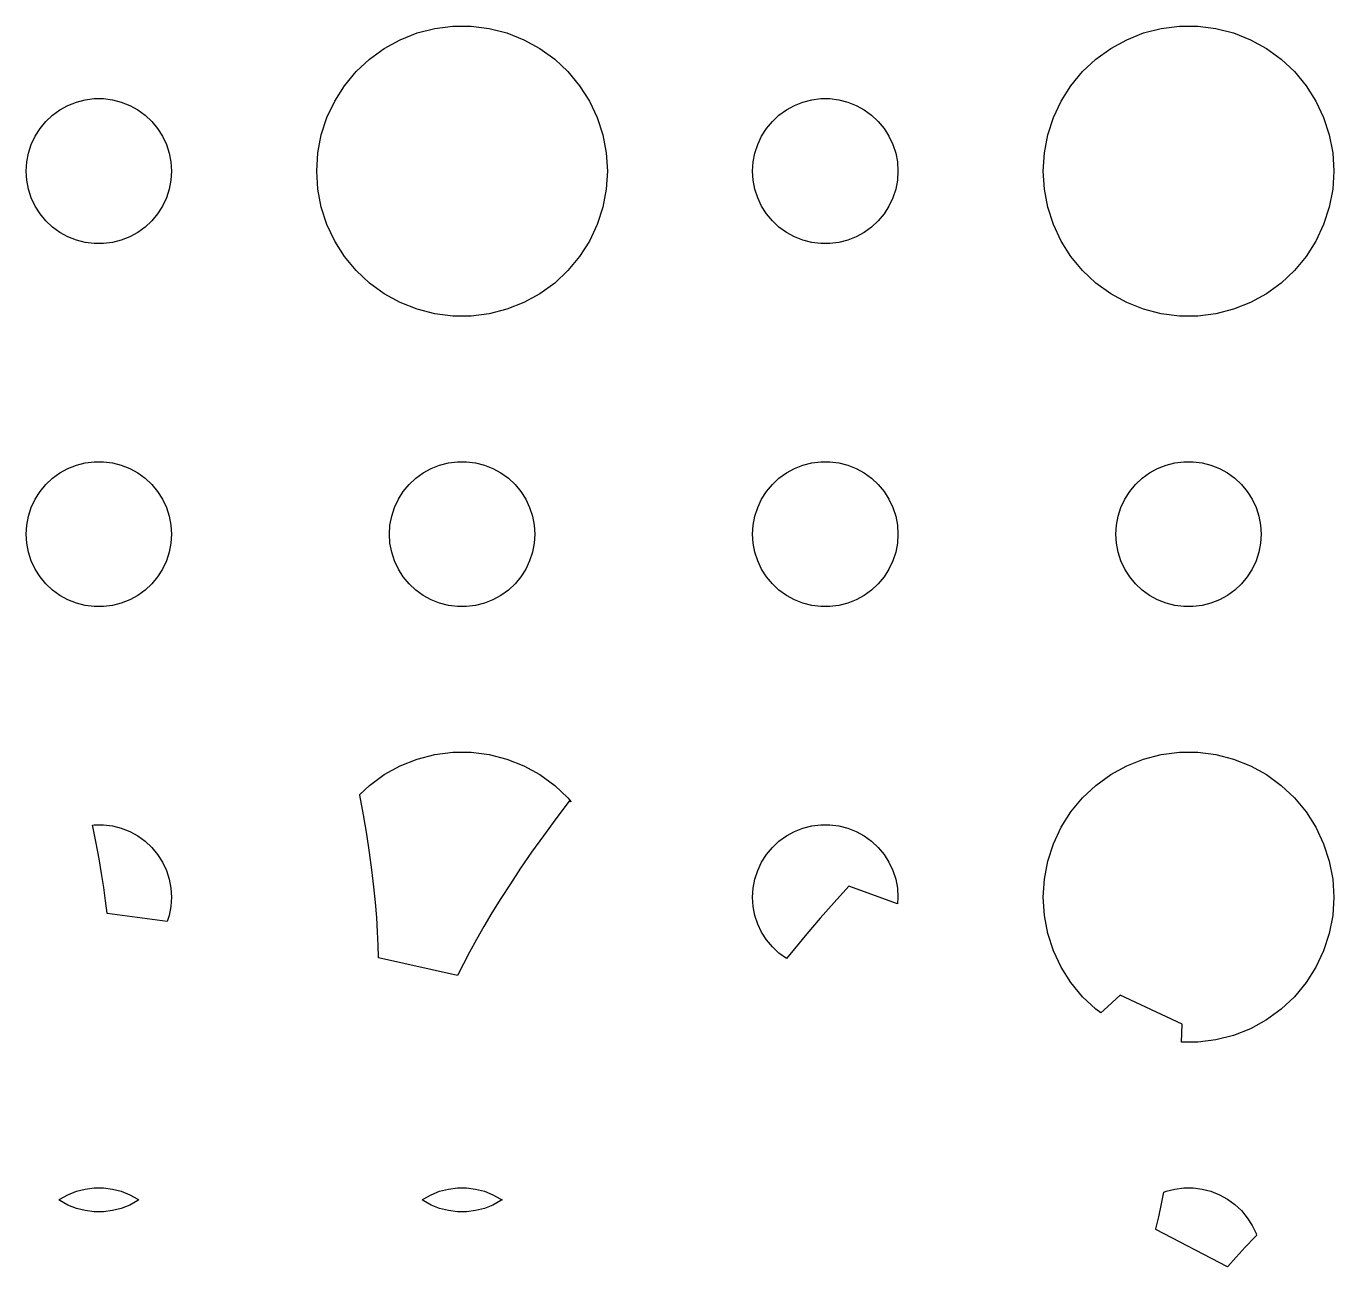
# Model space of a CAD drawing. Header units: metres. Extents: x -69 to 69, y 41 to 289.
# Drawn here: x 6 to 33, y 167.37 to 192.99 of the extents above; entities that cross this region are included whole.
import ezdxf

# ---------------------------------------------------------------- set-up
doc = ezdxf.new("R2010")
doc.units = ezdxf.units.M

msp = doc.modelspace()

# ---------------------------------------------------------------- linework, layer by layer
for p, q in [((13.7227, 192.714), (14.0729, 192.853)), ((14.0729, 192.853), (14.4379, 192.947)), ((14.4379, 192.947), (14.8116, 192.994)), ((14.8116, 192.994), (15.1884, 192.994)), ((15.1884, 192.994), (15.5621, 192.947)), ((15.5621, 192.947), (15.927, 192.853)), ((15.927, 192.853), (16.2773, 192.714)), ((28.7227, 192.714), (29.0729, 192.853)), ((29.0729, 192.853), (29.4379, 192.947)), ((29.4379, 192.947), (29.8116, 192.994)), ((29.8116, 192.994), (30.1884, 192.994)), ((30.1884, 192.994), (30.5621, 192.947)), ((30.5621, 192.947), (30.927, 192.853)), ((30.927, 192.853), (31.2773, 192.714)), ((13.0877, 192.312), (13.3925, 192.533)), ((13.3925, 192.533), (13.7227, 192.714)), ((16.2773, 192.714), (16.6075, 192.533)), ((16.6075, 192.533), (16.9123, 192.312)), ((28.0877, 192.312), (28.3925, 192.533)), ((28.3925, 192.533), (28.7227, 192.714)), ((31.2773, 192.714), (31.6075, 192.533)), ((31.6075, 192.533), (31.9123, 192.312)), ((12.8131, 192.054), (13.0877, 192.312)), ((16.9123, 192.312), (17.1869, 192.054)), ((27.8131, 192.054), (28.0877, 192.312)), ((31.9123, 192.312), (32.1869, 192.054)), ((12.5729, 191.763), (12.8131, 192.054)), ((17.1869, 192.054), (17.427, 191.763)), ((27.5729, 191.763), (27.8131, 192.054)), ((32.1869, 192.054), (32.427, 191.763)), ((12.3711, 191.445), (12.5729, 191.763)), ((17.427, 191.763), (17.6289, 191.445)), ((27.3711, 191.445), (27.5729, 191.763)), ((32.427, 191.763), (32.6289, 191.445)), ((7.03647, 191.427), (7.21892, 191.473)), ((7.21892, 191.473), (7.40581, 191.497)), ((7.40581, 191.497), (7.59418, 191.497)), ((7.59418, 191.497), (7.78107, 191.473)), ((7.78107, 191.473), (7.96352, 191.427)), ((12.2107, 191.104), (12.3711, 191.445)), ((17.6289, 191.445), (17.7893, 191.104)), ((22.0365, 191.427), (22.2189, 191.473)), ((22.2189, 191.473), (22.4058, 191.497)), ((22.4058, 191.497), (22.5942, 191.497)), ((22.5942, 191.497), (22.7811, 191.473)), ((22.7811, 191.473), (22.9635, 191.427)), ((27.2107, 191.104), (27.3711, 191.445)), ((32.6289, 191.445), (32.7893, 191.104)), ((6.54385, 191.156), (6.69626, 191.266)), ((6.69626, 191.266), (6.86133, 191.357)), ((6.86133, 191.357), (7.03647, 191.427)), ((7.96352, 191.427), (8.13866, 191.357)), ((8.13866, 191.357), (8.30373, 191.266)), ((8.30373, 191.266), (8.45613, 191.156)), ((21.5439, 191.156), (21.6963, 191.266)), ((21.6963, 191.266), (21.8613, 191.357)), ((21.8613, 191.357), (22.0365, 191.427)), ((22.9635, 191.427), (23.1387, 191.357)), ((23.1387, 191.357), (23.3037, 191.266)), ((23.3037, 191.266), (23.4561, 191.156)), ((6.28647, 190.882), (6.40654, 191.027)), ((6.40654, 191.027), (6.54385, 191.156)), ((8.45613, 191.156), (8.59344, 191.027)), ((8.59344, 191.027), (8.71352, 190.882)), ((12.0942, 190.746), (12.2107, 191.104)), ((17.7893, 191.104), (17.9057, 190.746)), ((21.2865, 190.882), (21.4065, 191.027)), ((21.4065, 191.027), (21.5439, 191.156)), ((23.4561, 191.156), (23.5934, 191.027)), ((23.5934, 191.027), (23.7135, 190.882)), ((27.0942, 190.746), (27.2107, 191.104)), ((32.7893, 191.104), (32.9057, 190.746)), ((6.10533, 190.552), (6.18553, 190.723)), ((6.18553, 190.723), (6.28647, 190.882)), ((8.71352, 190.882), (8.81445, 190.723)), ((8.81445, 190.723), (8.89465, 190.552)), ((12.0237, 190.376), (12.0942, 190.746)), ((17.9057, 190.746), (17.9763, 190.376)), ((21.1053, 190.552), (21.1855, 190.723)), ((21.1855, 190.723), (21.2865, 190.882)), ((23.7135, 190.882), (23.8145, 190.723)), ((23.8145, 190.723), (23.8947, 190.552)), ((27.0237, 190.376), (27.0942, 190.746)), ((32.9057, 190.746), (32.9763, 190.376)), ((6.01183, 190.188), (6.04712, 190.373)), ((6.04712, 190.373), (6.10533, 190.552)), ((8.89465, 190.552), (8.95287, 190.373)), ((8.95287, 190.373), (8.98816, 190.188)), ((12, 190), (12.0237, 190.376)), ((17.9763, 190.376), (18, 190)), ((21.0118, 190.188), (21.0471, 190.373)), ((21.0471, 190.373), (21.1053, 190.552)), ((23.8947, 190.552), (23.9529, 190.373)), ((23.9529, 190.373), (23.9882, 190.188)), ((27, 190), (27.0237, 190.376)), ((32.9763, 190.376), (33, 190)), ((6, 190), (6.01183, 190.188)), ((8.98816, 190.188), (9, 190)), ((21, 190), (21.0118, 190.188)), ((23.9882, 190.188), (24, 190)), ((6.01183, 189.812), (6, 190)), ((6.04712, 189.627), (6.01183, 189.812)), ((8.98816, 189.812), (8.95287, 189.627)), ((9, 190), (8.98816, 189.812)), ((12.0237, 189.624), (12, 190)), ((18, 190), (17.9763, 189.624)), ((21.0118, 189.812), (21, 190)), ((21.0471, 189.627), (21.0118, 189.812)), ((23.9882, 189.812), (23.9529, 189.627)), ((24, 190), (23.9882, 189.812)), ((27.0237, 189.624), (27, 190)), ((33, 190), (32.9763, 189.624)), ((6.10533, 189.448), (6.04712, 189.627)), ((8.95287, 189.627), (8.89465, 189.448)), ((12.0942, 189.254), (12.0237, 189.624)), ((17.9763, 189.624), (17.9057, 189.254)), ((21.1053, 189.448), (21.0471, 189.627)), ((23.9529, 189.627), (23.8947, 189.448)), ((27.0942, 189.254), (27.0237, 189.624)), ((32.9763, 189.624), (32.9057, 189.254)), ((6.18553, 189.277), (6.10533, 189.448)), ((6.28647, 189.118), (6.18553, 189.277)), ((8.81445, 189.277), (8.71352, 189.118)), ((8.89465, 189.448), (8.81445, 189.277)), ((21.1855, 189.277), (21.1053, 189.448)), ((21.2865, 189.118), (21.1855, 189.277)), ((23.8145, 189.277), (23.7135, 189.118)), ((23.8947, 189.448), (23.8145, 189.277)), ((6.40654, 188.973), (6.28647, 189.118)), ((8.71352, 189.118), (8.59344, 188.973)), ((12.2107, 188.896), (12.0942, 189.254)), ((17.9057, 189.254), (17.7893, 188.896)), ((21.4065, 188.973), (21.2865, 189.118)), ((23.7135, 189.118), (23.5934, 188.973)), ((27.2107, 188.896), (27.0942, 189.254)), ((32.9057, 189.254), (32.7893, 188.896)), ((6.54385, 188.844), (6.40654, 188.973)), ((6.69626, 188.734), (6.54385, 188.844)), ((6.86133, 188.643), (6.69626, 188.734)), ((8.30373, 188.734), (8.13866, 188.643)), ((8.45613, 188.844), (8.30373, 188.734)), ((8.59344, 188.973), (8.45613, 188.844)), ((12.3711, 188.555), (12.2107, 188.896)), ((17.7893, 188.896), (17.6289, 188.555)), ((21.5439, 188.844), (21.4065, 188.973)), ((21.6963, 188.734), (21.5439, 188.844)), ((21.8613, 188.643), (21.6963, 188.734)), ((23.3037, 188.734), (23.1387, 188.643)), ((23.4561, 188.844), (23.3037, 188.734)), ((23.5934, 188.973), (23.4561, 188.844)), ((27.3711, 188.555), (27.2107, 188.896)), ((32.7893, 188.896), (32.6289, 188.555)), ((7.03647, 188.573), (6.86133, 188.643)), ((7.21892, 188.527), (7.03647, 188.573)), ((7.40581, 188.503), (7.21892, 188.527)), ((7.59418, 188.503), (7.40581, 188.503)), ((7.78107, 188.527), (7.59418, 188.503)), ((7.96352, 188.573), (7.78107, 188.527)), ((8.13866, 188.643), (7.96352, 188.573)), ((12.5729, 188.237), (12.3711, 188.555)), ((17.6289, 188.555), (17.427, 188.237)), ((22.0365, 188.573), (21.8613, 188.643)), ((22.2189, 188.527), (22.0365, 188.573)), ((22.4058, 188.503), (22.2189, 188.527)), ((22.5942, 188.503), (22.4058, 188.503)), ((22.7811, 188.527), (22.5942, 188.503)), ((22.9635, 188.573), (22.7811, 188.527)), ((23.1387, 188.643), (22.9635, 188.573)), ((27.5729, 188.237), (27.3711, 188.555)), ((32.6289, 188.555), (32.427, 188.237)), ((12.8131, 187.946), (12.5729, 188.237)), ((17.427, 188.237), (17.1869, 187.946)), ((27.8131, 187.946), (27.5729, 188.237)), ((32.427, 188.237), (32.1869, 187.946)), ((13.0877, 187.688), (12.8131, 187.946)), ((17.1869, 187.946), (16.9123, 187.688)), ((28.0877, 187.688), (27.8131, 187.946)), ((32.1869, 187.946), (31.9123, 187.688)), ((13.3925, 187.467), (13.0877, 187.688)), ((16.9123, 187.688), (16.6075, 187.467)), ((28.3925, 187.467), (28.0877, 187.688)), ((31.9123, 187.688), (31.6075, 187.467)), ((13.7227, 187.286), (13.3925, 187.467)), ((16.6075, 187.467), (16.2773, 187.286)), ((28.7227, 187.286), (28.3925, 187.467)), ((31.6075, 187.467), (31.2773, 187.286)), ((14.0729, 187.147), (13.7227, 187.286)), ((14.4379, 187.053), (14.0729, 187.147)), ((15.927, 187.147), (15.5621, 187.053)), ((16.2773, 187.286), (15.927, 187.147)), ((29.0729, 187.147), (28.7227, 187.286)), ((29.4379, 187.053), (29.0729, 187.147)), ((30.927, 187.147), (30.5621, 187.053)), ((31.2773, 187.286), (30.927, 187.147)), ((14.8116, 187.006), (14.4379, 187.053)), ((15.1884, 187.006), (14.8116, 187.006)), ((15.5621, 187.053), (15.1884, 187.006)), ((29.8116, 187.006), (29.4379, 187.053)), ((30.1884, 187.006), (29.8116, 187.006)), ((30.5621, 187.053), (30.1884, 187.006)), ((6.86133, 183.857), (7.03647, 183.927)), ((7.03647, 183.927), (7.21892, 183.973)), ((7.21892, 183.973), (7.40581, 183.997)), ((7.40581, 183.997), (7.59418, 183.997)), ((7.59418, 183.997), (7.78107, 183.973)), ((7.78107, 183.973), (7.96352, 183.927)), ((7.96352, 183.927), (8.13866, 183.857)), ((14.3613, 183.857), (14.5365, 183.927)), ((14.5365, 183.927), (14.7189, 183.973)), ((14.7189, 183.973), (14.9058, 183.997)), ((14.9058, 183.997), (15.0942, 183.997)), ((15.0942, 183.997), (15.2811, 183.973)), ((15.2811, 183.973), (15.4635, 183.927)), ((15.4635, 183.927), (15.6387, 183.857)), ((21.8613, 183.857), (22.0365, 183.927)), ((22.0365, 183.927), (22.2189, 183.973)), ((22.2189, 183.973), (22.4058, 183.997)), ((22.4058, 183.997), (22.5942, 183.997)), ((22.5942, 183.997), (22.7811, 183.973)), ((22.7811, 183.973), (22.9635, 183.927)), ((22.9635, 183.927), (23.1387, 183.857)), ((29.3613, 183.857), (29.5365, 183.927)), ((29.5365, 183.927), (29.7189, 183.973)), ((29.7189, 183.973), (29.9058, 183.997)), ((29.9058, 183.997), (30.0942, 183.997)), ((30.0942, 183.997), (30.2811, 183.973)), ((30.2811, 183.973), (30.4635, 183.927)), ((30.4635, 183.927), (30.6387, 183.857)), ((6.40654, 183.527), (6.54385, 183.656)), ((6.54385, 183.656), (6.69626, 183.766)), ((6.69626, 183.766), (6.86133, 183.857)), ((8.13866, 183.857), (8.30373, 183.766)), ((8.30373, 183.766), (8.45613, 183.656)), ((8.45613, 183.656), (8.59344, 183.527)), ((13.9065, 183.527), (14.0439, 183.656)), ((14.0439, 183.656), (14.1963, 183.766)), ((14.1963, 183.766), (14.3613, 183.857)), ((15.6387, 183.857), (15.8037, 183.766)), ((15.8037, 183.766), (15.9561, 183.656)), ((15.9561, 183.656), (16.0934, 183.527)), ((21.4065, 183.527), (21.5439, 183.656)), ((21.5439, 183.656), (21.6963, 183.766)), ((21.6963, 183.766), (21.8613, 183.857)), ((23.1387, 183.857), (23.3037, 183.766)), ((23.3037, 183.766), (23.4561, 183.656)), ((23.4561, 183.656), (23.5934, 183.527)), ((28.9065, 183.527), (29.0439, 183.656)), ((29.0439, 183.656), (29.1963, 183.766)), ((29.1963, 183.766), (29.3613, 183.857)), ((30.6387, 183.857), (30.8037, 183.766)), ((30.8037, 183.766), (30.9561, 183.656)), ((30.9561, 183.656), (31.0934, 183.527)), ((6.18553, 183.223), (6.28647, 183.382)), ((6.28647, 183.382), (6.40654, 183.527)), ((8.59344, 183.527), (8.71352, 183.382)), ((8.71352, 183.382), (8.81445, 183.223)), ((13.6855, 183.223), (13.7865, 183.382)), ((13.7865, 183.382), (13.9065, 183.527)), ((16.0934, 183.527), (16.2135, 183.382)), ((16.2135, 183.382), (16.3145, 183.223)), ((21.1855, 183.223), (21.2865, 183.382)), ((21.2865, 183.382), (21.4065, 183.527)), ((23.5934, 183.527), (23.7135, 183.382)), ((23.7135, 183.382), (23.8145, 183.223)), ((28.6855, 183.223), (28.7865, 183.382)), ((28.7865, 183.382), (28.9065, 183.527)), ((31.0934, 183.527), (31.2135, 183.382)), ((31.2135, 183.382), (31.3145, 183.223)), ((6.10533, 183.052), (6.18553, 183.223)), ((8.81445, 183.223), (8.89465, 183.052)), ((13.6053, 183.052), (13.6855, 183.223)), ((16.3145, 183.223), (16.3947, 183.052)), ((21.1053, 183.052), (21.1855, 183.223)), ((23.8145, 183.223), (23.8947, 183.052)), ((28.6053, 183.052), (28.6855, 183.223)), ((31.3145, 183.223), (31.3947, 183.052)), ((6.01183, 182.688), (6.04712, 182.873)), ((6.04712, 182.873), (6.10533, 183.052)), ((8.89465, 183.052), (8.95287, 182.873)), ((8.95287, 182.873), (8.98816, 182.688)), ((13.5118, 182.688), (13.5471, 182.873)), ((13.5471, 182.873), (13.6053, 183.052)), ((16.3947, 183.052), (16.4529, 182.873)), ((16.4529, 182.873), (16.4882, 182.688)), ((21.0118, 182.688), (21.0471, 182.873)), ((21.0471, 182.873), (21.1053, 183.052)), ((23.8947, 183.052), (23.9529, 182.873)), ((23.9529, 182.873), (23.9882, 182.688)), ((28.5118, 182.688), (28.5471, 182.873)), ((28.5471, 182.873), (28.6053, 183.052)), ((31.3947, 183.052), (31.4529, 182.873)), ((31.4529, 182.873), (31.4882, 182.688)), ((6, 182.5), (6.01183, 182.688)), ((8.98816, 182.688), (9, 182.5)), ((13.5, 182.5), (13.5118, 182.688)), ((16.4882, 182.688), (16.5, 182.5)), ((21, 182.5), (21.0118, 182.688)), ((23.9882, 182.688), (24, 182.5)), ((28.5, 182.5), (28.5118, 182.688)), ((31.4882, 182.688), (31.5, 182.5)), ((6.01183, 182.312), (6, 182.5)), ((6.04712, 182.127), (6.01183, 182.312)), ((8.98816, 182.312), (8.95287, 182.127)), ((9, 182.5), (8.98816, 182.312)), ((13.5118, 182.312), (13.5, 182.5)), ((13.5471, 182.127), (13.5118, 182.312)), ((16.4882, 182.312), (16.4529, 182.127)), ((16.5, 182.5), (16.4882, 182.312)), ((21.0118, 182.312), (21, 182.5)), ((21.0471, 182.127), (21.0118, 182.312)), ((23.9882, 182.312), (23.9529, 182.127)), ((24, 182.5), (23.9882, 182.312)), ((28.5118, 182.312), (28.5, 182.5)), ((28.5471, 182.127), (28.5118, 182.312)), ((31.4882, 182.312), (31.4529, 182.127)), ((31.5, 182.5), (31.4882, 182.312)), ((6.10533, 181.948), (6.04712, 182.127)), ((8.95287, 182.127), (8.89465, 181.948)), ((13.6053, 181.948), (13.5471, 182.127)), ((16.4529, 182.127), (16.3947, 181.948)), ((21.1053, 181.948), (21.0471, 182.127)), ((23.9529, 182.127), (23.8947, 181.948)), ((28.6053, 181.948), (28.5471, 182.127)), ((31.4529, 182.127), (31.3947, 181.948)), ((6.18553, 181.777), (6.10533, 181.948)), ((6.28647, 181.618), (6.18553, 181.777)), ((8.81445, 181.777), (8.71352, 181.618)), ((8.89465, 181.948), (8.81445, 181.777)), ((13.6855, 181.777), (13.6053, 181.948)), ((13.7865, 181.618), (13.6855, 181.777)), ((16.3145, 181.777), (16.2135, 181.618)), ((16.3947, 181.948), (16.3145, 181.777)), ((21.1855, 181.777), (21.1053, 181.948)), ((21.2865, 181.618), (21.1855, 181.777)), ((23.8145, 181.777), (23.7135, 181.618)), ((23.8947, 181.948), (23.8145, 181.777)), ((28.6855, 181.777), (28.6053, 181.948)), ((28.7865, 181.618), (28.6855, 181.777)), ((31.3145, 181.777), (31.2135, 181.618)), ((31.3947, 181.948), (31.3145, 181.777)), ((6.40654, 181.473), (6.28647, 181.618)), ((6.54385, 181.344), (6.40654, 181.473)), ((8.59344, 181.473), (8.45613, 181.344)), ((8.71352, 181.618), (8.59344, 181.473)), ((13.9065, 181.473), (13.7865, 181.618)), ((14.0439, 181.344), (13.9065, 181.473)), ((16.0934, 181.473), (15.9561, 181.344)), ((16.2135, 181.618), (16.0934, 181.473)), ((21.4065, 181.473), (21.2865, 181.618)), ((21.5439, 181.344), (21.4065, 181.473)), ((23.5934, 181.473), (23.4561, 181.344)), ((23.7135, 181.618), (23.5934, 181.473)), ((28.9065, 181.473), (28.7865, 181.618)), ((29.0439, 181.344), (28.9065, 181.473)), ((31.0934, 181.473), (30.9561, 181.344)), ((31.2135, 181.618), (31.0934, 181.473)), ((6.69626, 181.234), (6.54385, 181.344)), ((6.86133, 181.143), (6.69626, 181.234)), ((8.30373, 181.234), (8.13866, 181.143)), ((8.45613, 181.344), (8.30373, 181.234)), ((14.1963, 181.234), (14.0439, 181.344)), ((14.3613, 181.143), (14.1963, 181.234)), ((15.8037, 181.234), (15.6387, 181.143)), ((15.9561, 181.344), (15.8037, 181.234)), ((21.6963, 181.234), (21.5439, 181.344)), ((21.8613, 181.143), (21.6963, 181.234)), ((23.3037, 181.234), (23.1387, 181.143)), ((23.4561, 181.344), (23.3037, 181.234)), ((29.1963, 181.234), (29.0439, 181.344)), ((29.3613, 181.143), (29.1963, 181.234)), ((30.8037, 181.234), (30.6387, 181.143)), ((30.9561, 181.344), (30.8037, 181.234)), ((7.03647, 181.073), (6.86133, 181.143)), ((7.21892, 181.027), (7.03647, 181.073)), ((7.40581, 181.003), (7.21892, 181.027)), ((7.59418, 181.003), (7.40581, 181.003)), ((7.78107, 181.027), (7.59418, 181.003)), ((7.96352, 181.073), (7.78107, 181.027)), ((8.13866, 181.143), (7.96352, 181.073)), ((14.5365, 181.073), (14.3613, 181.143)), ((14.7189, 181.027), (14.5365, 181.073)), ((14.9058, 181.003), (14.7189, 181.027)), ((15.0942, 181.003), (14.9058, 181.003)), ((15.2811, 181.027), (15.0942, 181.003)), ((15.4635, 181.073), (15.2811, 181.027)), ((15.6387, 181.143), (15.4635, 181.073)), ((22.0365, 181.073), (21.8613, 181.143)), ((22.2189, 181.027), (22.0365, 181.073)), ((22.4058, 181.003), (22.2189, 181.027)), ((22.5942, 181.003), (22.4058, 181.003)), ((22.7811, 181.027), (22.5942, 181.003)), ((22.9635, 181.073), (22.7811, 181.027)), ((23.1387, 181.143), (22.9635, 181.073)), ((29.5365, 181.073), (29.3613, 181.143)), ((29.7189, 181.027), (29.5365, 181.073)), ((29.9058, 181.003), (29.7189, 181.027)), ((30.0942, 181.003), (29.9058, 181.003)), ((30.2811, 181.027), (30.0942, 181.003)), ((30.4635, 181.073), (30.2811, 181.027)), ((30.6387, 181.143), (30.4635, 181.073)), ((14.0729, 177.853), (14.4379, 177.947)), ((14.4379, 177.947), (14.8116, 177.994)), ((14.8116, 177.994), (15.1884, 177.994)), ((15.1884, 177.994), (15.5621, 177.947)), ((15.5621, 177.947), (15.927, 177.853)), ((29.0729, 177.853), (29.4379, 177.947)), ((29.4379, 177.947), (29.8116, 177.994)), ((29.8116, 177.994), (30.1884, 177.994)), ((30.1884, 177.994), (30.5621, 177.947)), ((30.5621, 177.947), (30.927, 177.853)), ((13.3925, 177.533), (13.7227, 177.714)), ((13.7227, 177.714), (14.0729, 177.853)), ((15.927, 177.853), (16.2773, 177.714)), ((16.2773, 177.714), (16.6075, 177.533)), ((28.3925, 177.533), (28.7227, 177.714)), ((28.7227, 177.714), (29.0729, 177.853)), ((30.927, 177.853), (31.2773, 177.714)), ((31.2773, 177.714), (31.6075, 177.533)), ((13.0877, 177.312), (13.3925, 177.533)), ((16.6075, 177.533), (16.9123, 177.312)), ((28.0877, 177.312), (28.3925, 177.533)), ((31.6075, 177.533), (31.9123, 177.312)), ((12.8885, 177.124), (13.0877, 177.312)), ((12.8911, 177.111), (12.8885, 177.124)), ((16.9123, 177.312), (17.1869, 177.054)), ((27.8131, 177.054), (28.0877, 177.312)), ((31.9123, 177.312), (32.1869, 177.054)), ((12.9674, 176.7), (12.8911, 177.111)), ((17.215, 176.984), (16.9386, 176.623)), ((17.1869, 177.054), (17.2531, 176.974)), ((17.2531, 176.974), (17.215, 176.984)), ((27.5729, 176.763), (27.8131, 177.054)), ((32.1869, 177.054), (32.427, 176.763)), ((13.0338, 176.304), (12.9674, 176.7)), ((16.9386, 176.623), (16.6791, 176.272)), ((27.3711, 176.445), (27.5729, 176.763)), ((32.427, 176.763), (32.6289, 176.445)), ((7.36763, 176.492), (7.40581, 176.497)), ((7.37495, 176.46), (7.36763, 176.492)), ((7.44499, 176.12), (7.37495, 176.46)), ((7.40581, 176.497), (7.59418, 176.497)), ((7.59418, 176.497), (7.78107, 176.473)), ((7.78107, 176.473), (7.96352, 176.427)), ((7.96352, 176.427), (8.13866, 176.357)), ((8.13866, 176.357), (8.30373, 176.266)), ((21.6963, 176.266), (21.8613, 176.357)), ((21.8613, 176.357), (22.0365, 176.427)), ((22.0365, 176.427), (22.2189, 176.473)), ((22.2189, 176.473), (22.4058, 176.497)), ((22.4058, 176.497), (22.5942, 176.497)), ((22.5942, 176.497), (22.7811, 176.473)), ((22.7811, 176.473), (22.9635, 176.427)), ((22.9635, 176.427), (23.1387, 176.357)), ((23.1387, 176.357), (23.3037, 176.266)), ((27.2107, 176.104), (27.3711, 176.445)), ((32.6289, 176.445), (32.7893, 176.104)), ((7.50597, 175.796), (7.44499, 176.12)), ((8.30373, 176.266), (8.45613, 176.156)), ((8.45613, 176.156), (8.59344, 176.027)), ((13.0909, 175.926), (13.0338, 176.304)), ((16.6791, 176.272), (16.4359, 175.931)), ((21.4065, 176.027), (21.5439, 176.156)), ((21.5439, 176.156), (21.6963, 176.266)), ((23.3037, 176.266), (23.4561, 176.156)), ((23.4561, 176.156), (23.5934, 176.027)), ((27.0942, 175.746), (27.2107, 176.104)), ((32.7893, 176.104), (32.9057, 175.746)), ((7.55847, 175.49), (7.50597, 175.796)), ((8.59344, 176.027), (8.71352, 175.882)), ((8.71352, 175.882), (8.81445, 175.723)), ((13.1392, 175.564), (13.0909, 175.926)), ((16.4359, 175.931), (16.2087, 175.6)), ((21.1855, 175.723), (21.2865, 175.882)), ((21.2865, 175.882), (21.4065, 176.027)), ((23.5934, 176.027), (23.7135, 175.882)), ((23.7135, 175.882), (23.8145, 175.723)), ((8.81445, 175.723), (8.89465, 175.552)), ((8.89465, 175.552), (8.95287, 175.373)), ((13.1794, 175.219), (13.1392, 175.564)), ((16.2087, 175.6), (15.997, 175.281)), ((21.0471, 175.373), (21.1053, 175.552)), ((21.1053, 175.552), (21.1855, 175.723)), ((23.8145, 175.723), (23.8947, 175.552)), ((23.8947, 175.552), (23.9529, 175.373)), ((27.0237, 175.376), (27.0942, 175.746)), ((32.9057, 175.746), (32.9763, 175.376)), ((7.60309, 175.2), (7.55847, 175.49)), ((8.95287, 175.373), (8.98816, 175.188)), ((15.997, 175.281), (15.8003, 174.974)), ((21.0118, 175.188), (21.0471, 175.373)), ((23.9529, 175.373), (23.9882, 175.188)), ((27, 175), (27.0237, 175.376)), ((32.9763, 175.376), (33, 175)), ((7.6404, 174.927), (7.60309, 175.2)), ((8.98816, 175.188), (9, 175)), ((9, 175), (8.98816, 174.812)), ((13.2119, 174.892), (13.1794, 175.219)), ((15.8003, 174.974), (15.6182, 174.678)), ((21, 175), (21.0118, 175.188)), ((21.0118, 174.812), (21, 175)), ((22.9875, 175.229), (22.6808, 174.893)), ((23.9914, 174.863), (22.9875, 175.229)), ((23.9882, 175.188), (24, 175)), ((24, 175), (23.9914, 174.863)), ((27.0237, 174.624), (27, 175)), ((33, 175), (32.9763, 174.624)), ((7.67099, 174.672), (7.6404, 174.927)), ((8.98816, 174.812), (8.95287, 174.627)), ((13.2375, 174.582), (13.2119, 174.892)), ((21.0471, 174.627), (21.0118, 174.812)), ((22.6808, 174.893), (22.3916, 174.566)), ((7.67, 174.663), (7.67099, 174.672)), ((8.91081, 174.498), (7.67, 174.663)), ((8.95287, 174.627), (8.91081, 174.498)), ((13.2567, 174.289), (13.2375, 174.582)), ((15.6182, 174.678), (15.4503, 174.395)), ((21.1053, 174.448), (21.0471, 174.627)), ((21.1855, 174.277), (21.1053, 174.448)), ((22.3916, 174.566), (22.1196, 174.247)), ((27.0942, 174.254), (27.0237, 174.624)), ((32.9763, 174.624), (32.9057, 174.254)), ((13.2701, 174.014), (13.2567, 174.289)), ((15.4503, 174.395), (15.2961, 174.125)), ((21.2865, 174.118), (21.1855, 174.277)), ((22.1196, 174.247), (21.8645, 173.938)), ((27.2107, 173.896), (27.0942, 174.254)), ((32.9057, 174.254), (32.7893, 173.896)), ((13.2783, 173.757), (13.2701, 174.014)), ((15.2961, 174.125), (15.1551, 173.868)), ((21.4065, 173.973), (21.2865, 174.118)), ((21.5439, 173.844), (21.4065, 173.973)), ((21.8645, 173.938), (21.6998, 173.732)), ((27.3711, 173.555), (27.2107, 173.896)), ((32.7893, 173.896), (32.6289, 173.555)), ((13.2766, 173.749), (13.2783, 173.757)), ((14.908, 173.384), (13.2766, 173.749)), ((15.0267, 173.625), (14.9106, 173.395)), ((15.1551, 173.868), (15.0267, 173.625)), ((21.6963, 173.734), (21.5439, 173.844)), ((21.6998, 173.732), (21.6963, 173.734)), ((14.9106, 173.395), (14.908, 173.384)), ((27.5729, 173.237), (27.3711, 173.555)), ((32.6289, 173.555), (32.427, 173.237)), ((27.8131, 172.946), (27.5729, 173.237)), ((32.427, 173.237), (32.1869, 172.946)), ((28.0877, 172.688), (27.8131, 172.946)), ((28.5851, 172.977), (28.2502, 172.669)), ((29.869, 172.378), (28.5851, 172.977)), ((32.1869, 172.946), (31.9123, 172.688)), ((28.1913, 172.613), (28.0877, 172.688)), ((28.2502, 172.669), (28.1913, 172.613)), ((31.9123, 172.688), (31.6075, 172.467)), ((29.8522, 172.006), (29.869, 172.378)), ((31.2773, 172.286), (30.927, 172.147)), ((31.6075, 172.467), (31.2773, 172.286)), ((30.1884, 172.006), (29.8522, 172.006)), ((30.5621, 172.053), (30.1884, 172.006)), ((30.927, 172.147), (30.5621, 172.053)), ((6.67355, 168.75), (6.69626, 168.766)), ((6.69626, 168.734), (6.67355, 168.75)), ((6.69626, 168.766), (6.86133, 168.857)), ((6.86133, 168.857), (7.03647, 168.927)), ((7.03647, 168.927), (7.21892, 168.973)), ((7.21892, 168.973), (7.40581, 168.997)), ((7.40581, 168.997), (7.59418, 168.997)), ((7.59418, 168.997), (7.78107, 168.973)), ((7.78107, 168.973), (7.96352, 168.927)), ((7.96352, 168.927), (8.13866, 168.857)), ((8.13866, 168.857), (8.30373, 168.766)), ((8.30373, 168.766), (8.32643, 168.75)), ((8.32643, 168.75), (8.30373, 168.734)), ((14.1736, 168.75), (14.1963, 168.766)), ((14.1963, 168.734), (14.1736, 168.75)), ((14.1963, 168.766), (14.3613, 168.857)), ((14.3613, 168.857), (14.5365, 168.927)), ((14.5365, 168.927), (14.7189, 168.973)), ((14.7189, 168.973), (14.9058, 168.997)), ((14.9058, 168.997), (15.0942, 168.997)), ((15.0942, 168.997), (15.2811, 168.973)), ((15.2811, 168.973), (15.4635, 168.927)), ((15.4635, 168.927), (15.6387, 168.857)), ((15.6387, 168.857), (15.8037, 168.766)), ((15.8037, 168.766), (15.8264, 168.75)), ((15.8264, 168.75), (15.8037, 168.734)), ((29.4442, 168.667), (29.4923, 168.909)), ((29.4923, 168.909), (29.5365, 168.927)), ((29.5365, 168.927), (29.7189, 168.973)), ((29.7189, 168.973), (29.9058, 168.997)), ((29.9058, 168.997), (30.0942, 168.997)), ((30.0942, 168.997), (30.2811, 168.973)), ((30.2811, 168.973), (30.4635, 168.927)), ((30.4635, 168.927), (30.6387, 168.857)), ((30.6387, 168.857), (30.8037, 168.766)), ((30.8037, 168.766), (30.9561, 168.656)), ((6.86133, 168.643), (6.69626, 168.734)), ((7.03647, 168.573), (6.86133, 168.643)), ((7.21892, 168.527), (7.03647, 168.573)), ((7.40581, 168.503), (7.21892, 168.527)), ((7.59418, 168.503), (7.40581, 168.503)), ((7.78107, 168.527), (7.59418, 168.503)), ((7.96352, 168.573), (7.78107, 168.527)), ((8.13866, 168.643), (7.96352, 168.573)), ((8.30373, 168.734), (8.13866, 168.643)), ((14.3613, 168.643), (14.1963, 168.734)), ((14.5365, 168.573), (14.3613, 168.643)), ((14.7189, 168.527), (14.5365, 168.573)), ((14.9058, 168.503), (14.7189, 168.527)), ((15.0942, 168.503), (14.9058, 168.503)), ((15.2811, 168.527), (15.0942, 168.503)), ((15.4635, 168.573), (15.2811, 168.527)), ((15.6387, 168.643), (15.4635, 168.573)), ((15.8037, 168.734), (15.6387, 168.643)), ((29.386, 168.398), (29.4442, 168.667)), ((30.9561, 168.656), (31.0934, 168.527)), ((31.0934, 168.527), (31.2135, 168.382)), ((29.3274, 168.148), (29.386, 168.398)), ((31.2135, 168.382), (31.3145, 168.223)), ((31.3145, 168.223), (31.3947, 168.052)), ((29.3235, 168.14), (29.3274, 168.148)), ((30.8049, 167.366), (29.3235, 168.14)), ((31.3717, 167.981), (31.169, 167.77)), ((31.4063, 168.016), (31.3717, 167.981)), ((31.3947, 168.052), (31.4063, 168.016)), ((31.169, 167.77), (30.982, 167.568)), ((30.982, 167.568), (30.8104, 167.376)), ((30.8104, 167.376), (30.8049, 167.366))]:
    msp.add_line(p, q)

doc.saveas('drawing.dxf')
